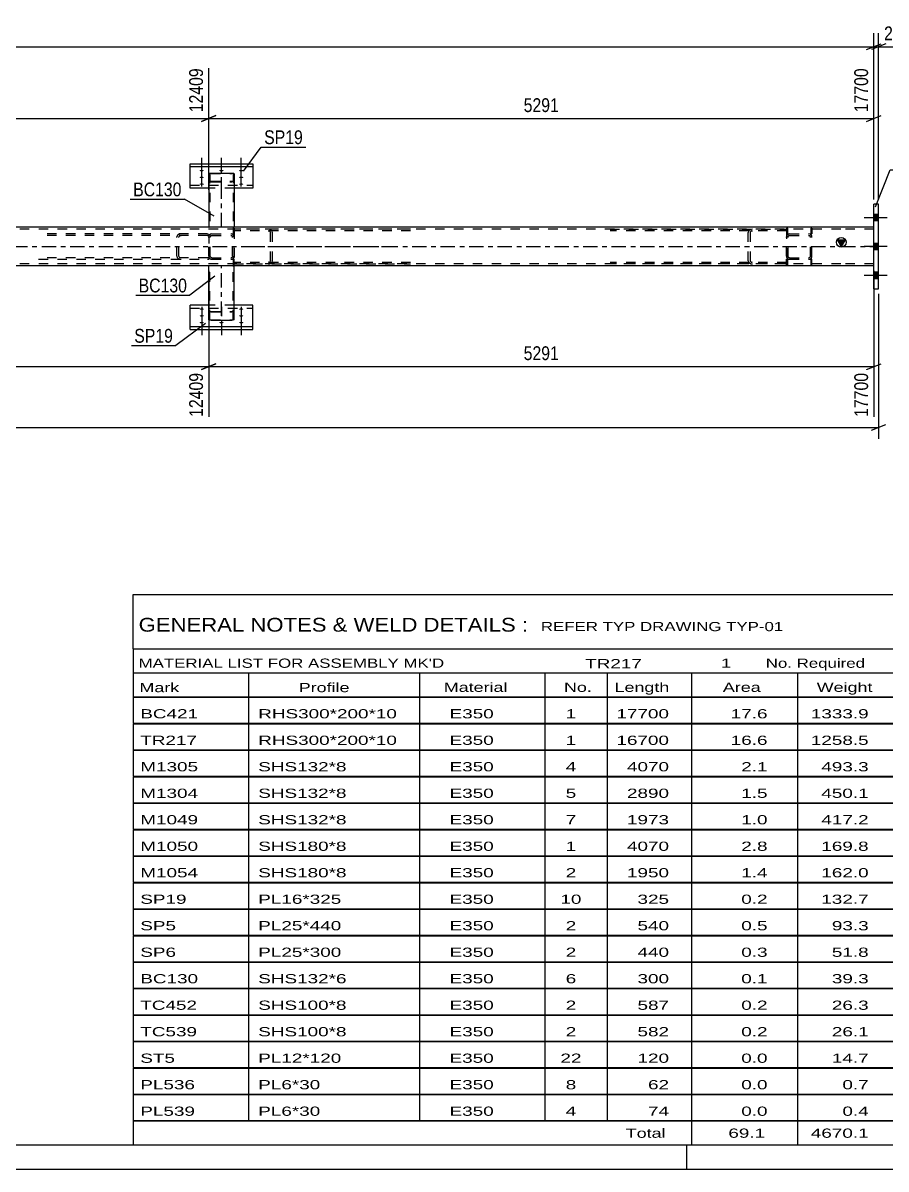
# Model space of a CAD drawing. Header units: millimetres. Extents: x -75 to 766, y -422 to 172.
# Drawn here: x 417.8 to 597, y -422.4 to -184.5 of the extents above; entities that cross this region are included whole.
import ezdxf

# ---------------------------------------------------------------- set-up
doc = ezdxf.new("R2010")
doc.units = ezdxf.units.MM
doc.linetypes.add('DXK_LINE_DOT2', pattern=[3.9198, 1.9599, -1.9599])
doc.linetypes.add('DXK_LINE_DOT3', pattern=[5.9187, 2.979, -0.9799, 0.9799, -0.9799])
doc.styles.add('Arial Narrow', font='ARIALN.TTF', dxfattribs={"height": 0.2})

# ---------------------------------------------------------------- blocks, each defined once
blk = doc.blocks.new('Unknown-570388036-1162')
at = {"color": 5, "linetype": 'Continuous'}
for p, q in [((-70.36, -417.4), (760.64, -417.4)), ((555.64, -422.4), (555.64, -417.4)), ((-75.36, -422.4), (765.64, -422.4))]:
    blk.add_line(p, q, dxfattribs=at)
blk = doc.blocks.new('Bolt-570388036-1416 - 1404')
at = {"linetype": 'Continuous'}
for points in [[(454.9, -214.99), (454.99, -214.99), (455.08, -215), (455.16, -215.02), (455.23, -215.04), (455.28, -215.06), (455.32, -215.09), (455.34, -215.12), (455.34, -215.15), (455.32, -215.19), (455.28, -215.21), (455.23, -215.24), (455.16, -215.26), (455.08, -215.28), (454.99, -215.29), (454.9, -215.29), (454.81, -215.29), (454.72, -215.28), (454.64, -215.26), (454.57, -215.24), (454.52, -215.21), (454.48, -215.19), (454.46, -215.15), (454.46, -215.12), (454.48, -215.09), (454.52, -215.06), (454.57, -215.04), (454.64, -215.02), (454.72, -215), (454.81, -214.99)], [(454.9, -216.39), (454.99, -216.39), (455.08, -216.4), (455.16, -216.42), (455.23, -216.44), (455.28, -216.47), (455.32, -216.49), (455.34, -216.53), (455.34, -216.56), (455.32, -216.59), (455.28, -216.62), (455.23, -216.64), (455.16, -216.66), (455.08, -216.68), (454.99, -216.69), (454.9, -216.69), (454.81, -216.69), (454.72, -216.68), (454.64, -216.66), (454.57, -216.64), (454.52, -216.62), (454.48, -216.59), (454.46, -216.56), (454.46, -216.53), (454.48, -216.49), (454.52, -216.47), (454.57, -216.44), (454.64, -216.42), (454.72, -216.4), (454.81, -216.39)], [(459, -214.99), (459.09, -214.99), (459.18, -215), (459.26, -215.02), (459.33, -215.04), (459.38, -215.06), (459.42, -215.09), (459.44, -215.12), (459.44, -215.15), (459.42, -215.19), (459.38, -215.21), (459.33, -215.24), (459.26, -215.26), (459.18, -215.28), (459.09, -215.29), (459, -215.29), (458.91, -215.29), (458.82, -215.28), (458.74, -215.26), (458.67, -215.24), (458.62, -215.21), (458.58, -215.19), (458.56, -215.15), (458.56, -215.12), (458.58, -215.09), (458.62, -215.06), (458.67, -215.04), (458.74, -215.02), (458.82, -215), (458.91, -214.99)], [(463.1, -214.99), (463.19, -214.99), (463.28, -215), (463.36, -215.02), (463.43, -215.04), (463.48, -215.06), (463.52, -215.09), (463.54, -215.12), (463.54, -215.15), (463.52, -215.19), (463.48, -215.21), (463.43, -215.24), (463.36, -215.26), (463.28, -215.28), (463.19, -215.29), (463.1, -215.29), (463.01, -215.29), (462.92, -215.28), (462.84, -215.26), (462.77, -215.24), (462.72, -215.21), (462.68, -215.19), (462.66, -215.15), (462.66, -215.12), (462.68, -215.09), (462.72, -215.06), (462.77, -215.04), (462.84, -215.02), (462.92, -215), (463.01, -214.99)], [(463.1, -216.39), (463.19, -216.39), (463.28, -216.4), (463.36, -216.42), (463.43, -216.44), (463.48, -216.47), (463.52, -216.49), (463.54, -216.53), (463.54, -216.56), (463.52, -216.59), (463.48, -216.62), (463.43, -216.64), (463.36, -216.66), (463.28, -216.68), (463.19, -216.69), (463.1, -216.69), (463.01, -216.69), (462.92, -216.68), (462.84, -216.66), (462.77, -216.64), (462.72, -216.62), (462.68, -216.59), (462.66, -216.56), (462.66, -216.53), (462.68, -216.49), (462.72, -216.47), (462.77, -216.44), (462.84, -216.42), (462.92, -216.4), (463.01, -216.39)], [(454.9, -217.79), (454.99, -217.8), (455.08, -217.81), (455.16, -217.82), (455.23, -217.84), (455.28, -217.87), (455.32, -217.9), (455.34, -217.93), (455.34, -217.96), (455.32, -217.99), (455.28, -218.02), (455.23, -218.04), (455.16, -218.07), (455.08, -218.08), (454.99, -218.09), (454.9, -218.09), (454.81, -218.09), (454.72, -218.08), (454.64, -218.07), (454.57, -218.04), (454.52, -218.02), (454.48, -217.99), (454.46, -217.96), (454.46, -217.93), (454.48, -217.9), (454.52, -217.87), (454.57, -217.84), (454.64, -217.82), (454.72, -217.81), (454.81, -217.8)], [(463.1, -217.79), (463.19, -217.8), (463.28, -217.81), (463.36, -217.82), (463.43, -217.84), (463.48, -217.87), (463.52, -217.9), (463.54, -217.93), (463.54, -217.96), (463.52, -217.99), (463.48, -218.02), (463.43, -218.04), (463.36, -218.07), (463.28, -218.08), (463.19, -218.09), (463.1, -218.09), (463.01, -218.09), (462.92, -218.08), (462.84, -218.07), (462.77, -218.04), (462.72, -218.02), (462.68, -217.99), (462.66, -217.96), (462.66, -217.93), (462.68, -217.9), (462.72, -217.87), (462.77, -217.84), (462.84, -217.82), (462.92, -217.81), (463.01, -217.8)]]:
    blk.add_hatch(color=1, dxfattribs=at).paths.add_polyline_path(points)
at = {"color": 1, "linetype": 'Continuous'}
for p, q in [((454.9, -215.63), (454.9, -212.51)), ((454.9, -217.03), (454.9, -213.91)), ((459, -215.63), (459, -212.51)), ((463.1, -215.63), (463.1, -212.51)), ((463.1, -217.03), (463.1, -213.91)), ((454.9, -218.43), (454.9, -215.31)), ((463.1, -218.43), (463.1, -215.31))]:
    blk.add_line(p, q, dxfattribs=at)
at = {"color": 1, "linetype": 'DXK_LINE_DOT2'}
blk.add_line((459, -218.43), (459, -215.31), dxfattribs=at)
blk = doc.blocks.new('Bolt-570388036-1408 - 1404')
at = {"linetype": 'Continuous'}
for points in [[(454.9, -244.04), (454.81, -244.03), (454.72, -244.02), (454.64, -244.01), (454.57, -243.99), (454.52, -243.96), (454.48, -243.93), (454.46, -243.9), (454.46, -243.87), (454.48, -243.84), (454.52, -243.81), (454.57, -243.78), (454.64, -243.76), (454.72, -243.75), (454.81, -243.74), (454.9, -243.74), (454.99, -243.74), (455.08, -243.75), (455.16, -243.76), (455.23, -243.78), (455.28, -243.81), (455.32, -243.84), (455.34, -243.87), (455.34, -243.9), (455.32, -243.93), (455.28, -243.96), (455.23, -243.99), (455.16, -244.01), (455.08, -244.02), (454.99, -244.03)], [(463.1, -244.04), (463.01, -244.03), (462.92, -244.02), (462.84, -244.01), (462.77, -243.99), (462.72, -243.96), (462.68, -243.93), (462.66, -243.9), (462.66, -243.87), (462.68, -243.84), (462.72, -243.81), (462.77, -243.78), (462.84, -243.76), (462.92, -243.75), (463.01, -243.74), (463.1, -243.74), (463.19, -243.74), (463.28, -243.75), (463.36, -243.76), (463.43, -243.78), (463.48, -243.81), (463.52, -243.84), (463.54, -243.87), (463.54, -243.9), (463.52, -243.93), (463.48, -243.96), (463.43, -243.99), (463.36, -244.01), (463.28, -244.02), (463.19, -244.03)], [(454.9, -245.44), (454.81, -245.44), (454.72, -245.43), (454.64, -245.41), (454.57, -245.39), (454.52, -245.36), (454.48, -245.33), (454.46, -245.3), (454.46, -245.27), (454.48, -245.24), (454.52, -245.21), (454.57, -245.19), (454.64, -245.17), (454.72, -245.15), (454.81, -245.14), (454.9, -245.14), (454.99, -245.14), (455.08, -245.15), (455.16, -245.17), (455.23, -245.19), (455.28, -245.21), (455.32, -245.24), (455.34, -245.27), (455.34, -245.3), (455.32, -245.33), (455.28, -245.36), (455.23, -245.39), (455.16, -245.41), (455.08, -245.43), (454.99, -245.44)], [(454.9, -246.84), (454.81, -246.84), (454.72, -246.83), (454.64, -246.81), (454.57, -246.79), (454.52, -246.77), (454.48, -246.74), (454.46, -246.71), (454.46, -246.67), (454.48, -246.64), (454.52, -246.62), (454.57, -246.59), (454.64, -246.57), (454.72, -246.55), (454.81, -246.54), (454.9, -246.54), (454.99, -246.54), (455.08, -246.55), (455.16, -246.57), (455.23, -246.59), (455.28, -246.62), (455.32, -246.64), (455.34, -246.67), (455.34, -246.71), (455.32, -246.74), (455.28, -246.77), (455.23, -246.79), (455.16, -246.81), (455.08, -246.83), (454.99, -246.84)], [(459, -246.84), (458.91, -246.84), (458.82, -246.83), (458.74, -246.81), (458.67, -246.79), (458.62, -246.77), (458.58, -246.74), (458.56, -246.71), (458.56, -246.67), (458.58, -246.64), (458.62, -246.62), (458.67, -246.59), (458.74, -246.57), (458.82, -246.55), (458.91, -246.54), (459, -246.54), (459.09, -246.54), (459.18, -246.55), (459.26, -246.57), (459.33, -246.59), (459.38, -246.62), (459.42, -246.64), (459.44, -246.67), (459.44, -246.71), (459.42, -246.74), (459.38, -246.77), (459.33, -246.79), (459.26, -246.81), (459.18, -246.83), (459.09, -246.84)], [(463.1, -245.44), (463.01, -245.44), (462.92, -245.43), (462.84, -245.41), (462.77, -245.39), (462.72, -245.36), (462.68, -245.33), (462.66, -245.3), (462.66, -245.27), (462.68, -245.24), (462.72, -245.21), (462.77, -245.19), (462.84, -245.17), (462.92, -245.15), (463.01, -245.14), (463.1, -245.14), (463.19, -245.14), (463.28, -245.15), (463.36, -245.17), (463.43, -245.19), (463.48, -245.21), (463.52, -245.24), (463.54, -245.27), (463.54, -245.3), (463.52, -245.33), (463.48, -245.36), (463.43, -245.39), (463.36, -245.41), (463.28, -245.43), (463.19, -245.44)], [(463.1, -246.84), (463.01, -246.84), (462.92, -246.83), (462.84, -246.81), (462.77, -246.79), (462.72, -246.77), (462.68, -246.74), (462.66, -246.71), (462.66, -246.67), (462.68, -246.64), (462.72, -246.62), (462.77, -246.59), (462.84, -246.57), (462.92, -246.55), (463.01, -246.54), (463.1, -246.54), (463.19, -246.54), (463.28, -246.55), (463.36, -246.57), (463.43, -246.59), (463.48, -246.62), (463.52, -246.64), (463.54, -246.67), (463.54, -246.71), (463.52, -246.74), (463.48, -246.77), (463.43, -246.79), (463.36, -246.81), (463.28, -246.83), (463.19, -246.84)]]:
    blk.add_hatch(color=1, dxfattribs=at).paths.add_polyline_path(points)
at = {"color": 1, "linetype": 'Continuous'}
for p, q in [((454.9, -243.4), (454.9, -246.52)), ((454.9, -244.8), (454.9, -247.92)), ((463.1, -243.4), (463.1, -246.52)), ((463.1, -244.8), (463.1, -247.92)), ((454.9, -246.2), (454.9, -249.32)), ((459, -246.2), (459, -249.32)), ((463.1, -246.2), (463.1, -249.32))]:
    blk.add_line(p, q, dxfattribs=at)
at = {"color": 1, "linetype": 'DXK_LINE_DOT2'}
blk.add_line((459, -243.4), (459, -246.52), dxfattribs=at)
blk = doc.blocks.new('Part-570388036-1553 - 1404')
at = {"color": 2, "linetype": 'Continuous'}
for p, q in [((452.5, -248.11), (452.5, -243.06)), ((456.36, -243.06), (452.5, -243.06)), ((465.5, -243.06), (461.64, -243.06)), ((465.5, -248.11), (465.5, -243.06)), ((452.5, -247.51), (465.5, -247.51)), ((452.5, -248.11), (465.5, -248.11))]:
    blk.add_line(p, q, dxfattribs=at)
at = {"color": 7, "linetype": 'DXK_LINE_DOT2'}
for p, q in [((452.5, -243.67), (465.5, -243.67)), ((461.64, -243.06), (456.36, -243.06))]:
    blk.add_line(p, q, dxfattribs=at)
blk = doc.blocks.new('Part-570388036-1592 - 1404')
at = {"color": 2, "linetype": 'Continuous'}
for p, q in [((456.36, -215.8), (456.4, -215.74)), ((456.36, -215.8), (456.36, -226.91)), ((456.4, -215.74), (456.5, -215.69)), ((456.5, -215.69), (456.66, -215.65)), ((456.66, -215.65), (456.84, -215.64)), ((456.84, -215.64), (461.16, -215.64)), ((461.16, -215.64), (461.34, -215.65)), ((461.34, -215.65), (461.5, -215.69)), ((461.5, -215.69), (461.6, -215.74)), ((461.6, -215.74), (461.64, -215.8)), ((461.64, -215.8), (461.64, -226.91)), ((461.16, -226.91), (456.43, -226.91)), ((461.57, -226.91), (461.16, -226.91))]:
    blk.add_line(p, q, dxfattribs=at)
at = {"color": 7, "linetype": 'DXK_LINE_DOT2'}
for p, q in [((456.62, -215.77), (456.6, -215.8)), ((456.6, -215.8), (456.6, -226.91)), ((456.67, -215.74), (456.62, -215.77)), ((456.75, -215.73), (456.67, -215.74)), ((456.84, -215.72), (456.75, -215.73)), ((456.84, -215.72), (461.16, -215.72)), ((461.25, -215.73), (461.16, -215.72)), ((461.33, -215.74), (461.25, -215.73)), ((461.38, -215.77), (461.33, -215.74)), ((461.4, -215.8), (461.38, -215.77)), ((461.4, -215.8), (461.4, -226.91)), ((456.4, -217.34), (456.36, -217.28)), ((456.5, -217.4), (456.4, -217.34)), ((456.66, -217.43), (456.5, -217.4)), ((456.6, -217.28), (456.62, -217.31)), ((456.62, -217.31), (456.67, -217.34)), ((456.84, -217.44), (456.66, -217.43)), ((456.67, -217.34), (456.75, -217.36)), ((456.75, -217.36), (456.84, -217.36)), ((456.84, -217.36), (461.16, -217.36)), ((456.84, -217.44), (461.16, -217.44)), ((461.16, -217.36), (461.25, -217.36)), ((461.34, -217.43), (461.16, -217.44)), ((461.25, -217.36), (461.33, -217.34)), ((461.33, -217.34), (461.38, -217.31)), ((461.5, -217.4), (461.34, -217.43)), ((461.38, -217.31), (461.4, -217.28)), ((461.6, -217.34), (461.5, -217.4)), ((461.64, -217.28), (461.6, -217.34)), ((456.4, -226.91), (456.36, -226.91)), ((456.36, -226.91), (456.4, -226.91)), ((456.43, -226.91), (456.4, -226.91)), ((456.4, -226.91), (456.43, -226.91)), ((461.38, -226.91), (461.4, -226.91)), ((461.6, -226.91), (461.57, -226.91)), ((461.64, -226.91), (461.57, -226.91))]:
    blk.add_line(p, q, dxfattribs=at)
at = {"color": 7, "linetype": 'DXK_LINE_DOT3'}
blk.add_line((459, -226.91), (459, -216.54), dxfattribs=at)
blk = doc.blocks.new('Part-570388036-1492 - 1404')
at = {"color": 2, "linetype": 'Continuous'}
for p, q in [((452.5, -218.76), (452.5, -213.72)), ((452.5, -213.72), (465.5, -213.72)), ((465.5, -213.72), (465.5, -218.76)), ((465.5, -214.32), (452.5, -214.32)), ((456.36, -218.76), (452.5, -218.76)), ((465.5, -218.76), (461.64, -218.76))]:
    blk.add_line(p, q, dxfattribs=at)
at = {"color": 7, "linetype": 'DXK_LINE_DOT2'}
for p, q in [((452.5, -218.16), (465.5, -218.16)), ((456.4, -218.76), (456.36, -218.76)), ((461.64, -218.76), (456.4, -218.76))]:
    blk.add_line(p, q, dxfattribs=at)
blk = doc.blocks.new('Bolt-570388036-1428 - 1404')
at = {"linetype": 'Continuous'}
for points in [[(595.5, -225.57), (595.5, -224.25), (594.5, -224.25), (594.5, -225.57)], [(595.5, -225.57), (595.5, -224.25), (594.5, -224.25), (594.5, -225.57)], [(595.5, -225.57), (595.5, -224.25), (594.5, -224.25), (594.5, -225.57)], [(595.5, -225.57), (595.5, -224.25), (594.5, -224.25), (594.5, -225.57)], [(595.5, -231.57), (595.5, -230.25), (594.5, -230.25), (594.5, -231.57)], [(595.5, -231.57), (595.5, -230.25), (594.5, -230.25), (594.5, -231.57)], [(595.5, -237.57), (595.5, -236.25), (594.5, -236.25), (594.5, -237.57)], [(595.5, -237.57), (595.5, -236.25), (594.5, -236.25), (594.5, -237.57)], [(595.5, -237.57), (595.5, -236.25), (594.5, -236.25), (594.5, -237.57)], [(595.5, -237.57), (595.5, -236.25), (594.5, -236.25), (594.5, -237.57)]]:
    blk.add_hatch(color=1, dxfattribs=at).paths.add_polyline_path(points)
at = {"color": 1, "linetype": 'Continuous'}
for p, q in [((597.26, -224.91), (592.5, -224.91)), ((597.26, -224.91), (592.5, -224.91)), ((597.26, -224.91), (592.5, -224.91)), ((597.26, -224.91), (592.5, -224.91)), ((595.5, -224.25), (594.5, -224.25)), ((595.5, -224.25), (594.5, -224.25)), ((595.5, -224.25), (594.5, -224.25)), ((595.5, -224.25), (594.5, -224.25)), ((595.5, -225.57), (594.5, -225.57)), ((595.5, -225.57), (594.5, -225.57)), ((595.5, -225.57), (594.5, -225.57)), ((595.5, -225.57), (594.5, -225.57)), ((595.5, -230.25), (594.5, -230.25)), ((595.5, -230.25), (594.5, -230.25)), ((597.26, -230.91), (592.5, -230.91)), ((597.26, -230.91), (592.5, -230.91)), ((595.5, -231.57), (594.5, -231.57)), ((595.5, -231.57), (594.5, -231.57)), ((597.26, -236.91), (592.5, -236.91)), ((597.26, -236.91), (592.5, -236.91)), ((597.26, -236.91), (592.5, -236.91)), ((597.26, -236.91), (592.5, -236.91)), ((595.5, -236.25), (594.5, -236.25)), ((595.5, -236.25), (594.5, -236.25)), ((595.5, -236.25), (594.5, -236.25)), ((595.5, -236.25), (594.5, -236.25)), ((595.5, -237.57), (594.5, -237.57)), ((595.5, -237.57), (594.5, -237.57)), ((595.5, -237.57), (594.5, -237.57)), ((595.5, -237.57), (594.5, -237.57))]:
    blk.add_line(p, q, dxfattribs=at)
blk = doc.blocks.new('Part-570388036-1465 - 1404')
at = {"linetype": 'Continuous'}
blk.add_hatch(color=2, dxfattribs=at).paths.add_polyline_path([(587.73, -230.91), (586.93, -229.51), (588.53, -229.51)])
at = {"color": 7, "linetype": 'DXK_LINE_DOT2'}
for p, q in [((587.64, -227.31), (-40, -227.31)), ((587.64, -226.91), (-23.57, -226.91)), ((461.57, -226.91), (456.43, -226.91)), ((594.5, -226.91), (587.74, -226.91)), ((594.5, -227.31), (587.74, -227.31)), ((594.5, -234.91), (594.5, -226.91)), ((587.64, -234.51), (-40, -234.51)), ((587.64, -234.91), (-23.57, -234.91)), ((461.57, -234.91), (456.43, -234.91)), ((594.5, -234.51), (587.74, -234.51)), ((594.5, -234.91), (587.74, -234.91))]:
    blk.add_line(p, q, dxfattribs=at)
at = {"color": 2, "linetype": 'Continuous'}
for p, q in [((456.43, -226.91), (221.57, -226.91)), ((587.64, -226.91), (461.57, -226.91)), ((594.5, -226.91), (587.74, -226.91)), ((587.73, -230.91), (586.93, -229.51)), ((586.93, -229.51), (588.53, -229.51)), ((588.53, -229.51), (587.73, -230.91)), ((456.43, -234.91), (221.57, -234.91)), ((587.64, -234.91), (461.57, -234.91)), ((594.5, -234.91), (587.74, -234.91))]:
    blk.add_line(p, q, dxfattribs=at)
at = {"color": 7, "linetype": 'DXK_LINE_DOT3'}
for p, q in [((-40, -230.91), (587.64, -230.91)), ((587.74, -230.91), (594.5, -230.91))]:
    blk.add_line(p, q, dxfattribs=at)
at = {"color": 2, "linetype": 'Continuous'}
blk.add_circle((587.73, -230.01), 1, dxfattribs=at)
blk = doc.blocks.new('Part-570388036-1466 - 1404')
at = {"color": 7, "linetype": 'DXK_LINE_DOT2'}
for p, q in [((461.64, -233.55), (461.4, -233.55)), ((461.4, -233.55), (461.4, -234.75)), ((461.4, -233.55), (461.4, -234.75)), ((461.64, -234.75), (461.4, -234.75)), ((461.64, -234.75), (461.64, -233.55)), ((461.64, -234.75), (461.64, -233.55))]:
    blk.add_line(p, q, dxfattribs=at)
blk = doc.blocks.new('Part-570388036-1467 - 1404')
at = {"color": 7, "linetype": 'DXK_LINE_DOT2'}
for p, q in [((461.64, -227.07), (461.4, -227.07)), ((461.4, -227.07), (461.4, -228.27)), ((461.4, -227.07), (461.4, -228.27)), ((461.4, -228.27), (461.64, -228.27)), ((461.64, -227.07), (461.64, -228.27)), ((461.64, -228.27), (461.64, -227.07))]:
    blk.add_line(p, q, dxfattribs=at)
blk = doc.blocks.new('Part-570388036-1468 - 1404')
at = {"color": 7, "linetype": 'DXK_LINE_DOT2'}
for p, q in [((576.6, -233.55), (576.36, -233.55)), ((576.36, -234.75), (576.36, -233.55)), ((576.36, -233.55), (576.36, -234.75)), ((576.36, -234.75), (576.6, -234.75)), ((576.6, -234.75), (576.6, -233.55)), ((576.6, -234.75), (576.6, -233.55))]:
    blk.add_line(p, q, dxfattribs=at)
blk = doc.blocks.new('Part-570388036-1469 - 1404')
at = {"color": 7, "linetype": 'DXK_LINE_DOT2'}
for p, q in [((576.6, -227.07), (576.36, -227.07)), ((576.36, -227.07), (576.36, -228.27)), ((576.36, -227.07), (576.36, -228.27)), ((576.36, -228.27), (576.6, -228.27)), ((576.6, -228.27), (576.6, -227.07)), ((576.6, -228.27), (576.6, -227.07))]:
    blk.add_line(p, q, dxfattribs=at)
blk = doc.blocks.new('Part-570388036-1470 - 1404')
at = {"color": 7, "linetype": 'DXK_LINE_DOT2'}
for p, q in [((581.64, -233.55), (581.4, -233.55)), ((581.4, -233.55), (581.4, -234.75)), ((581.4, -233.55), (581.4, -234.75)), ((581.64, -234.75), (581.4, -234.75)), ((581.64, -234.75), (581.64, -233.55)), ((581.64, -234.75), (581.64, -233.55))]:
    blk.add_line(p, q, dxfattribs=at)
blk = doc.blocks.new('Part-570388036-1471 - 1404')
at = {"color": 7, "linetype": 'DXK_LINE_DOT2'}
for p, q in [((581.64, -227.07), (581.4, -227.07)), ((581.4, -227.07), (581.4, -228.27)), ((581.4, -227.07), (581.4, -228.27)), ((581.4, -228.27), (581.64, -228.27)), ((581.64, -227.07), (581.64, -228.27)), ((581.64, -228.27), (581.64, -227.07))]:
    blk.add_line(p, q, dxfattribs=at)
blk = doc.blocks.new('Part-570388036-1583 - 1404')
at = {"color": 7, "linetype": 'DXK_LINE_DOT2'}
for p, q in [((539.71, -227.31), (576.36, -227.31)), ((576.36, -227.63), (539.71, -227.63)), ((568.48, -227.71), (568.42, -227.95)), ((568.42, -233.87), (568.42, -227.95)), ((568.85, -227.95), (568.89, -227.83)), ((568.85, -233.87), (568.85, -227.95)), ((569.29, -227.31), (568.96, -227.36)), ((569.13, -227.66), (569.29, -227.63)), ((576.36, -227.31), (576.36, -234.51)), ((576.36, -234.19), (539.71, -234.19)), ((576.36, -234.51), (539.71, -234.51)), ((568.42, -233.87), (568.48, -234.12)), ((568.89, -234), (568.85, -233.87)), ((568.96, -234.47), (569.29, -234.51)), ((569.29, -234.19), (569.13, -234.17))]:
    blk.add_line(p, q, dxfattribs=at)
for centre, radius, start, end in [((569.16, -228.14), 0.802, 104.5547, 147.5896), ((569.23, -228.05), 0.401, 104.5547, 147.5896), ((569.16, -233.69), 0.802, 212.4104, 255.4453), ((569.23, -233.78), 0.401, 212.4104, 255.4453)]:
    blk.add_arc(centre, radius, start, end, dxfattribs=at)
blk = doc.blocks.new('Part-570388036-1559 - 1404')
at = {"color": 2, "linetype": 'Continuous'}
for p, q in [((456.36, -246.03), (456.36, -234.91)), ((461.57, -234.91), (456.43, -234.91)), ((461.64, -246.03), (461.64, -234.91)), ((456.4, -246.09), (456.36, -246.03)), ((456.5, -246.14), (456.4, -246.09)), ((456.66, -246.18), (456.5, -246.14)), ((456.84, -246.19), (456.66, -246.18)), ((456.84, -246.19), (461.16, -246.19)), ((461.34, -246.18), (461.16, -246.19)), ((461.5, -246.14), (461.34, -246.18)), ((461.6, -246.09), (461.5, -246.14)), ((461.64, -246.03), (461.6, -246.09))]:
    blk.add_line(p, q, dxfattribs=at)
at = {"color": 7, "linetype": 'DXK_LINE_DOT2'}
for p, q in [((456.4, -234.91), (456.36, -234.91)), ((456.36, -234.91), (456.4, -234.91)), ((456.43, -234.91), (456.4, -234.91)), ((456.4, -234.91), (456.43, -234.91)), ((456.6, -246.03), (456.6, -234.91)), ((461.38, -234.91), (461.4, -234.91)), ((461.4, -246.03), (461.4, -234.91)), ((461.6, -234.91), (461.57, -234.91)), ((461.6, -234.91), (461.57, -234.91)), ((461.64, -234.91), (461.6, -234.91)), ((461.6, -234.91), (461.64, -234.91)), ((456.36, -244.55), (456.4, -244.49)), ((456.4, -244.49), (456.5, -244.43)), ((456.5, -244.43), (456.66, -244.4)), ((456.62, -244.52), (456.6, -244.55)), ((456.67, -244.49), (456.62, -244.52)), ((456.66, -244.4), (456.84, -244.39)), ((456.75, -244.47), (456.67, -244.49)), ((456.84, -244.47), (456.75, -244.47)), ((456.84, -244.39), (461.16, -244.39)), ((456.84, -244.47), (461.16, -244.47)), ((461.16, -244.39), (461.34, -244.4)), ((461.25, -244.47), (461.16, -244.47)), ((461.33, -244.49), (461.25, -244.47)), ((461.38, -244.52), (461.33, -244.49)), ((461.34, -244.4), (461.5, -244.43)), ((461.4, -244.55), (461.38, -244.52)), ((461.5, -244.43), (461.6, -244.49)), ((461.6, -244.49), (461.64, -244.55)), ((456.6, -246.03), (456.62, -246.06)), ((456.62, -246.06), (456.67, -246.08)), ((456.67, -246.08), (456.75, -246.1)), ((456.75, -246.1), (456.84, -246.11)), ((456.84, -246.11), (461.16, -246.11)), ((461.16, -246.11), (461.25, -246.1)), ((461.25, -246.1), (461.33, -246.08)), ((461.33, -246.08), (461.38, -246.06)), ((461.38, -246.06), (461.4, -246.03))]:
    blk.add_line(p, q, dxfattribs=at)
at = {"color": 7, "linetype": 'DXK_LINE_DOT3'}
blk.add_line((459, -245.29), (459, -234.91), dxfattribs=at)
blk = doc.blocks.new('Part-570388036-1582 - 1404')
at = {"color": 2, "linetype": 'Continuous'}
for p, q in [((595.5, -222.11), (594.5, -222.11)), ((594.5, -239.71), (594.5, -222.11)), ((595.5, -239.71), (595.5, -222.11)), ((594.5, -239.71), (595.5, -239.71))]:
    blk.add_line(p, q, dxfattribs=at)
blk = doc.blocks.new('Part-570388036-1584 - 1404')
at = {"color": 7, "linetype": 'DXK_LINE_DOT2'}
for p, q in [((456.1, -228.27), (421.03, -228.27)), ((450.61, -228.27), (450.28, -228.32)), ((456.1, -228.27), (456.36, -228.31)), ((456.36, -228.31), (456.36, -233.52)), ((456.1, -228.59), (421.03, -228.59)), ((449.8, -228.67), (449.73, -228.91)), ((449.73, -232.91), (449.73, -228.91)), ((450.17, -228.91), (450.21, -228.79)), ((450.17, -232.91), (450.17, -228.91)), ((450.44, -228.62), (450.61, -228.59)), ((456.1, -228.59), (456.27, -228.62)), ((456.27, -228.62), (456.36, -228.66)), ((449.73, -232.91), (449.8, -233.16)), ((450.21, -233.04), (450.17, -232.91)), ((456.1, -233.23), (421.03, -233.23)), ((421.03, -233.55), (456.1, -233.55)), ((450.28, -233.51), (450.61, -233.55)), ((450.61, -233.23), (450.44, -233.21)), ((456.27, -233.21), (456.1, -233.23)), ((456.1, -233.55), (456.36, -233.52)), ((456.36, -233.17), (456.27, -233.21))]:
    blk.add_line(p, q, dxfattribs=at)
for centre, radius, start, end in [((450.48, -229.1), 0.802, 104.5547, 147.5896), ((450.54, -229.01), 0.401, 104.5547, 147.5896), ((450.48, -232.73), 0.802, 212.4104, 255.4453), ((450.54, -232.82), 0.401, 212.4104, 255.4453)]:
    blk.add_arc(centre, radius, start, end, dxfattribs=at)
blk = doc.blocks.new('Part-570388036-1605 - 1404')
at = {"color": 7, "linetype": 'DXK_LINE_DOT2'}
for p, q in [((457, -228.27), (456.76, -228.32)), ((457, -228.27), (461, -228.27)), ((461.24, -228.32), (461, -228.27)), ((456.41, -228.67), (456.36, -228.91)), ((456.36, -232.91), (456.36, -228.91)), ((456.68, -228.91), (456.7, -228.79)), ((456.68, -232.91), (456.68, -228.91)), ((456.88, -228.62), (457, -228.59)), ((457, -228.59), (461, -228.59)), ((461, -228.59), (461.12, -228.62)), ((461.3, -228.79), (461.32, -228.91)), ((461.32, -232.91), (461.32, -228.91)), ((461.64, -228.91), (461.59, -228.67)), ((461.64, -232.91), (461.64, -228.91)), ((456.36, -232.91), (456.41, -233.16)), ((456.7, -233.04), (456.68, -232.91)), ((461.32, -232.91), (461.3, -233.04)), ((461.59, -233.16), (461.64, -232.91)), ((456.76, -233.51), (457, -233.55)), ((457, -233.23), (456.88, -233.21)), ((457, -233.23), (461, -233.23)), ((457, -233.55), (461, -233.55)), ((461.12, -233.21), (461, -233.23)), ((461, -233.55), (461.24, -233.51))]:
    blk.add_line(p, q, dxfattribs=at)
at = {"color": 7, "linetype": 'DXK_LINE_DOT3'}
blk.add_line((459, -230.91), (459, -230.91), dxfattribs=at)
at = {"color": 7, "linetype": 'DXK_LINE_DOT2'}
for centre, radius, start, end in [((457, -228.91), 0.64, 112.5, 157.5), ((461, -228.91), 0.64, 22.5, 67.5), ((457, -228.91), 0.32, 112.5, 157.5), ((461, -228.91), 0.32, 22.5, 67.5), ((457, -232.91), 0.64, 202.5, 247.5), ((457, -232.91), 0.32, 202.5, 247.5), ((461, -232.91), 0.32, 292.5, 337.5), ((461, -232.91), 0.64, 292.5, 337.5)]:
    blk.add_arc(centre, radius, start, end, dxfattribs=at)
blk = doc.blocks.new('Part-570388036-1607 - 1404')
at = {"color": 7, "linetype": 'DXK_LINE_DOT2'}
for p, q in [((577, -228.27), (576.76, -228.32)), ((577, -228.27), (581, -228.27)), ((581.24, -228.32), (581, -228.27)), ((576.41, -228.67), (576.36, -228.91)), ((576.36, -232.91), (576.36, -228.91)), ((576.68, -228.91), (576.7, -228.79)), ((576.68, -232.91), (576.68, -228.91)), ((576.88, -228.62), (577, -228.59)), ((577, -228.59), (581, -228.59)), ((581, -228.59), (581.12, -228.62)), ((581.3, -228.79), (581.32, -228.91)), ((581.32, -232.91), (581.32, -228.91)), ((581.64, -228.91), (581.59, -228.67)), ((581.64, -232.91), (581.64, -228.91)), ((576.36, -232.91), (576.41, -233.16)), ((576.7, -233.04), (576.68, -232.91)), ((581.32, -232.91), (581.3, -233.04)), ((581.59, -233.16), (581.64, -232.91)), ((576.76, -233.51), (577, -233.55)), ((577, -233.23), (576.88, -233.21)), ((577, -233.23), (581, -233.23)), ((577, -233.55), (581, -233.55)), ((581.12, -233.21), (581, -233.23)), ((581, -233.55), (581.24, -233.51))]:
    blk.add_line(p, q, dxfattribs=at)
at = {"color": 7, "linetype": 'DXK_LINE_DOT3'}
blk.add_line((579, -230.91), (579, -230.91), dxfattribs=at)
at = {"color": 7, "linetype": 'DXK_LINE_DOT2'}
for centre, radius, start, end in [((577, -228.91), 0.64, 112.5, 157.5), ((581, -228.91), 0.64, 22.5, 67.5), ((577, -228.91), 0.32, 112.5, 157.5), ((581, -228.91), 0.32, 22.5, 67.5), ((577, -232.91), 0.64, 202.5, 247.5), ((577, -232.91), 0.32, 202.5, 247.5), ((581, -232.91), 0.32, 292.5, 337.5), ((581, -232.91), 0.64, 292.5, 337.5)]:
    blk.add_arc(centre, radius, start, end, dxfattribs=at)
blk = doc.blocks.new('Part-570388036-1610 - 1404')
at = {"color": 7, "linetype": 'DXK_LINE_DOT2'}
for p, q in [((461.64, -227.31), (461.64, -234.51)), ((498.29, -227.31), (461.64, -227.31)), ((498.29, -227.63), (461.64, -227.63)), ((469.04, -227.36), (468.71, -227.31)), ((468.71, -227.63), (468.87, -227.66)), ((469.11, -227.83), (469.15, -227.95)), ((469.15, -233.87), (469.15, -227.95)), ((469.58, -227.95), (469.52, -227.71)), ((469.58, -233.87), (469.58, -227.95)), ((498.29, -234.19), (461.64, -234.19)), ((461.64, -234.51), (498.29, -234.51)), ((468.87, -234.17), (468.71, -234.19)), ((468.71, -234.51), (469.04, -234.47)), ((469.15, -233.87), (469.11, -234)), ((469.52, -234.12), (469.58, -233.87))]:
    blk.add_line(p, q, dxfattribs=at)
at = {"color": 7, "linetype": 'DXK_LINE_DOT3'}
blk.add_line((464.64, -230.91), (494.23, -230.91), dxfattribs=at)
at = {"color": 7, "linetype": 'DXK_LINE_DOT2'}
for centre, radius, start, end in [((468.77, -228.05), 0.401, 32.4104, 75.4453), ((468.84, -228.14), 0.802, 32.4104, 75.4453), ((468.77, -233.78), 0.401, 284.5547, 327.5896), ((468.84, -233.69), 0.802, 284.5547, 327.5896)]:
    blk.add_arc(centre, radius, start, end, dxfattribs=at)
blk = doc.blocks.new('StraightDimension-570388036-13207 - 1404')
at = {"color": 7, "linetype": 'Continuous'}
for p, q in [((456.36, -219.1), (456.36, -193.89)), ((594.5, -221.11), (594.5, -193.89)), ((457.86, -203.73), (454.86, -204.93)), ((456.36, -204.33), (594.5, -204.33)), ((593, -204.93), (596, -203.73))]:
    blk.add_line(p, q, dxfattribs=at)
at = {"color": 0, "linetype": 'Continuous'}
blk.add_wipeout([(593.9, -193.29), (589.7, -193.29), (589.7, -203.63), (593.9, -203.63)], dxfattribs=at)
at = {"color": 0}
blk.add_wipeout([(529.69, -203.58), (529.69, -199.38), (521.17, -199.38), (521.17, -203.58)], dxfattribs=at)
at = {"color": 3, "linetype": 'Continuous', "style": 'Arial Narrow'}
blk.add_text('17700', height=2.863, rotation=90.0002, dxfattribs=at).set_placement((593.3, -203.03))
at = {"color": 3, "style": 'Arial Narrow'}
blk.add_text('5291', height=2.863, dxfattribs=at).set_placement((521.77, -202.98))
blk = doc.blocks.new('StraightDimension-570388036-1704 - 1404')
at = {"color": 7, "linetype": 'Continuous'}
for p, q in [((594.5, -221.11), (594.5, -186.58)), ((595.5, -221.11), (595.5, -186.58)), ((593, -190.03), (596, -188.83)), ((597, -188.83), (594, -190.03)), ((594.5, -189.43), (595.5, -189.43))]:
    blk.add_line(p, q, dxfattribs=at)
at = {"color": 0}
blk.add_wipeout([(600.88, -188.68), (600.88, -184.48), (596.02, -184.48), (596.02, -188.68)], dxfattribs=at)
at = {"color": 7, "linetype": 'Continuous'}
blk.add_line((595.5, -189.43), (601.41, -189.43), dxfattribs=at)
blk.add_line((595.5, -189.43), (601.41, -189.43), dxfattribs=at)
at = {"color": 3, "style": 'Arial Narrow'}
blk.add_text('25', height=2.863, dxfattribs=at).set_placement((596.62, -188.08))
blk = doc.blocks.new('StraightDimension-570388036-1714 - 1404')
at = {"color": 7, "linetype": 'Continuous'}
for p, q in [((594.5, -221.11), (594.5, -186.58)), ((-40, -189.43), (594.5, -189.43)), ((593, -190.03), (596, -188.83))]:
    blk.add_line(p, q, dxfattribs=at)
blk = doc.blocks.new('StraightDimension-570388036-1763 - 1404')
at = {"color": 7, "linetype": 'Continuous'}
for p, q in [((216.36, -235.91), (216.36, -264.43)), ((456.36, -235.91), (456.36, -266.26)), ((217.86, -255.22), (214.86, -256.42)), ((216.36, -255.82), (456.36, -255.82)), ((454.86, -256.42), (457.86, -255.22))]:
    blk.add_line(p, q, dxfattribs=at)
at = {"color": 0}
blk.add_wipeout([(340.62, -255.07), (340.62, -250.87), (332.1, -250.87), (332.1, -255.07)], dxfattribs=at)
at = {"color": 0, "linetype": 'Continuous'}
blk.add_wipeout([(455.76, -256.52), (451.56, -256.52), (451.56, -266.86), (455.76, -266.86)], dxfattribs=at)
at = {"color": 3, "style": 'Arial Narrow'}
blk.add_text('6000', height=2.863, dxfattribs=at).set_placement((332.7, -254.47))
at = {"color": 3, "linetype": 'Continuous', "style": 'Arial Narrow'}
blk.add_text('12409', height=2.863, rotation=90.0002, dxfattribs=at).set_placement((455.16, -266.26))
blk = doc.blocks.new('StraightDimension-570388036-1769 - 1404')
at = {"color": 7, "linetype": 'Continuous'}
for p, q in [((456.36, -235.91), (456.36, -266.26)), ((594.5, -235.91), (594.5, -266.26)), ((457.86, -255.22), (454.86, -256.42)), ((456.36, -255.82), (594.5, -255.82)), ((593, -256.42), (596, -255.22))]:
    blk.add_line(p, q, dxfattribs=at)
at = {"color": 0}
blk.add_wipeout([(529.69, -255.07), (529.69, -250.87), (521.17, -250.87), (521.17, -255.07)], dxfattribs=at)
at = {"color": 0, "linetype": 'Continuous'}
blk.add_wipeout([(593.9, -256.52), (589.7, -256.52), (589.7, -266.86), (593.9, -266.86)], dxfattribs=at)
at = {"color": 3, "style": 'Arial Narrow'}
blk.add_text('5291', height=2.863, dxfattribs=at).set_placement((521.77, -254.47))
at = {"color": 3, "linetype": 'Continuous', "style": 'Arial Narrow'}
blk.add_text('17700', height=2.863, rotation=90.0002, dxfattribs=at).set_placement((593.3, -266.26))
blk = doc.blocks.new('StraightDimension-570388036-1778 - 1404')
at = {"color": 7, "linetype": 'Continuous'}
for p, q in [((595.5, -240.71), (595.5, -270.83)), ((-41, -268.43), (595.5, -268.43)), ((594, -269.03), (597, -267.83))]:
    blk.add_line(p, q, dxfattribs=at)
blk = doc.blocks.new('StraightDimension-570388036-13208 - 1404')
at = {"color": 7, "linetype": 'Continuous'}
for p, q in [((456.36, -219.1), (456.36, -193.89)), ((216.36, -219.93), (216.36, -195.72)), ((217.86, -203.73), (214.86, -204.93)), ((216.36, -204.33), (456.36, -204.33)), ((454.86, -204.93), (457.86, -203.73))]:
    blk.add_line(p, q, dxfattribs=at)
at = {"color": 0, "linetype": 'Continuous'}
blk.add_wipeout([(455.76, -193.29), (451.56, -193.29), (451.56, -203.63), (455.76, -203.63)], dxfattribs=at)
at = {"color": 0}
blk.add_wipeout([(340.62, -203.58), (340.62, -199.38), (332.1, -199.38), (332.1, -203.58)], dxfattribs=at)
at = {"color": 3, "linetype": 'Continuous', "style": 'Arial Narrow'}
blk.add_text('12409', height=2.863, rotation=90.0002, dxfattribs=at).set_placement((455.16, -203.03))
at = {"color": 3, "style": 'Arial Narrow'}
blk.add_text('6000', height=2.863, dxfattribs=at).set_placement((332.7, -202.98))
blk = doc.blocks.new('Unknown-570388036-13719')
at = {"color": 7, "linetype": 'Continuous'}
for p, q in [((440.64, -303.15), (600.64, -303.15)), ((440.64, -314.4), (440.64, -303.15)), ((600.64, -303.15), (600.64, -314.4)), ((440.64, -314.4), (600.64, -314.4)), ((440.64, -314.4), (440.64, -319.4)), ((600.64, -314.4), (600.64, -319.4)), ((440.64, -319.4), (600.64, -319.4)), ((440.64, -319.4), (440.64, -324.4)), ((464.64, -319.4), (464.64, -324.4)), ((500.14, -319.4), (500.14, -324.4)), ((526.14, -319.4), (526.14, -324.4)), ((539.14, -319.4), (539.14, -324.4)), ((556.64, -319.4), (556.64, -324.4)), ((578.64, -319.4), (578.64, -324.4)), ((600.64, -319.4), (600.64, -324.4)), ((440.64, -324.4), (600.64, -324.4)), ((440.64, -324.45), (440.64, -329.85)), ((440.64, -324.45), (600.64, -324.45)), ((464.64, -324.4), (464.64, -329.9)), ((500.14, -324.4), (500.14, -329.9)), ((526.14, -324.4), (526.14, -329.9)), ((539.14, -324.4), (539.14, -329.9)), ((556.64, -324.4), (556.64, -329.9)), ((578.64, -324.4), (578.64, -329.9)), ((600.64, -324.45), (600.64, -329.85)), ((440.64, -329.85), (600.64, -329.85)), ((440.64, -329.95), (440.64, -335.35)), ((440.64, -329.95), (600.64, -329.95)), ((464.64, -329.9), (464.64, -335.4)), ((500.14, -329.9), (500.14, -335.4)), ((526.14, -329.9), (526.14, -335.4)), ((539.14, -329.9), (539.14, -335.4)), ((556.64, -329.9), (556.64, -335.4)), ((578.64, -329.9), (578.64, -335.4)), ((600.64, -329.95), (600.64, -335.35)), ((440.64, -335.35), (600.64, -335.35)), ((440.64, -335.45), (440.64, -340.85)), ((440.64, -335.45), (600.64, -335.45)), ((464.64, -335.4), (464.64, -340.9)), ((500.14, -335.4), (500.14, -340.9)), ((526.14, -335.4), (526.14, -340.9)), ((539.14, -335.4), (539.14, -340.9)), ((556.64, -335.4), (556.64, -340.9)), ((578.64, -335.4), (578.64, -340.9)), ((600.64, -335.45), (600.64, -340.85)), ((440.64, -340.85), (600.64, -340.85)), ((440.64, -340.95), (440.64, -346.35)), ((440.64, -340.95), (600.64, -340.95)), ((464.64, -340.9), (464.64, -346.4)), ((500.14, -340.9), (500.14, -346.4)), ((526.14, -340.9), (526.14, -346.4)), ((539.14, -340.9), (539.14, -346.4)), ((556.64, -340.9), (556.64, -346.4)), ((578.64, -340.9), (578.64, -346.4)), ((600.64, -340.95), (600.64, -346.35)), ((440.64, -346.35), (600.64, -346.35)), ((440.64, -346.45), (440.64, -351.85)), ((440.64, -346.45), (600.64, -346.45)), ((464.64, -346.4), (464.64, -351.9)), ((500.14, -346.4), (500.14, -351.9)), ((526.14, -346.4), (526.14, -351.9)), ((539.14, -346.4), (539.14, -351.9)), ((556.64, -346.4), (556.64, -351.9)), ((578.64, -346.4), (578.64, -351.9)), ((600.64, -346.45), (600.64, -351.85)), ((440.64, -351.85), (600.64, -351.85)), ((440.64, -351.95), (440.64, -357.35)), ((440.64, -351.95), (600.64, -351.95)), ((464.64, -351.9), (464.64, -357.4)), ((500.14, -351.9), (500.14, -357.4)), ((526.14, -351.9), (526.14, -357.4)), ((539.14, -351.9), (539.14, -357.4)), ((556.64, -351.9), (556.64, -357.4)), ((578.64, -351.9), (578.64, -357.4)), ((600.64, -351.95), (600.64, -357.35)), ((440.64, -357.35), (600.64, -357.35)), ((440.64, -357.45), (440.64, -362.85)), ((440.64, -357.45), (600.64, -357.45)), ((464.64, -357.4), (464.64, -362.9)), ((500.14, -357.4), (500.14, -362.9)), ((526.14, -357.4), (526.14, -362.9)), ((539.14, -357.4), (539.14, -362.9)), ((556.64, -357.4), (556.64, -362.9)), ((578.64, -357.4), (578.64, -362.9)), ((600.64, -357.45), (600.64, -362.85)), ((440.64, -362.85), (600.64, -362.85)), ((440.64, -362.95), (440.64, -368.35)), ((440.64, -362.95), (600.64, -362.95)), ((464.64, -362.9), (464.64, -368.4)), ((500.14, -362.9), (500.14, -368.4)), ((526.14, -362.9), (526.14, -368.4)), ((539.14, -362.9), (539.14, -368.4)), ((556.64, -362.9), (556.64, -368.4)), ((578.64, -362.9), (578.64, -368.4)), ((600.64, -362.95), (600.64, -368.35)), ((440.64, -368.35), (600.64, -368.35)), ((440.64, -368.45), (440.64, -373.85)), ((440.64, -368.45), (600.64, -368.45)), ((464.64, -368.4), (464.64, -373.9)), ((500.14, -368.4), (500.14, -373.9)), ((526.14, -368.4), (526.14, -373.9)), ((539.14, -368.4), (539.14, -373.9)), ((556.64, -368.4), (556.64, -373.9)), ((578.64, -368.4), (578.64, -373.9)), ((600.64, -368.45), (600.64, -373.85)), ((440.64, -373.85), (600.64, -373.85)), ((440.64, -373.95), (440.64, -379.35)), ((440.64, -373.95), (600.64, -373.95)), ((464.64, -373.9), (464.64, -379.4)), ((500.14, -373.9), (500.14, -379.4)), ((526.14, -373.9), (526.14, -379.4)), ((539.14, -373.9), (539.14, -379.4)), ((556.64, -373.9), (556.64, -379.4)), ((578.64, -373.9), (578.64, -379.4)), ((600.64, -373.95), (600.64, -379.35)), ((440.64, -379.35), (600.64, -379.35)), ((440.64, -379.45), (440.64, -384.85)), ((440.64, -379.45), (600.64, -379.45)), ((464.64, -379.4), (464.64, -384.9)), ((500.14, -379.4), (500.14, -384.9)), ((526.14, -379.4), (526.14, -384.9)), ((539.14, -379.4), (539.14, -384.9)), ((556.64, -379.4), (556.64, -384.9)), ((578.64, -379.4), (578.64, -384.9)), ((600.64, -379.45), (600.64, -384.85)), ((440.64, -384.85), (600.64, -384.85)), ((440.64, -384.95), (440.64, -390.35)), ((440.64, -384.95), (600.64, -384.95)), ((464.64, -384.9), (464.64, -390.4)), ((500.14, -384.9), (500.14, -390.4)), ((526.14, -384.9), (526.14, -390.4)), ((539.14, -384.9), (539.14, -390.4)), ((556.64, -384.9), (556.64, -390.4)), ((578.64, -384.9), (578.64, -390.4)), ((600.64, -384.95), (600.64, -390.35)), ((440.64, -390.35), (600.64, -390.35)), ((440.64, -390.45), (440.64, -395.85)), ((440.64, -390.45), (600.64, -390.45)), ((464.64, -390.4), (464.64, -395.9)), ((500.14, -390.4), (500.14, -395.9)), ((526.14, -390.4), (526.14, -395.9)), ((539.14, -390.4), (539.14, -395.9)), ((556.64, -390.4), (556.64, -395.9)), ((578.64, -390.4), (578.64, -395.9)), ((600.64, -390.45), (600.64, -395.85)), ((440.64, -395.85), (600.64, -395.85)), ((440.64, -395.95), (440.64, -401.35)), ((440.64, -395.95), (600.64, -395.95)), ((464.64, -395.9), (464.64, -401.4)), ((500.14, -395.9), (500.14, -401.4)), ((526.14, -395.9), (526.14, -401.4)), ((539.14, -395.9), (539.14, -401.4)), ((556.64, -395.9), (556.64, -401.4)), ((578.64, -395.9), (578.64, -401.4)), ((600.64, -395.95), (600.64, -401.35)), ((440.64, -401.35), (600.64, -401.35)), ((440.64, -401.45), (440.64, -406.85)), ((440.64, -401.45), (600.64, -401.45)), ((464.64, -401.4), (464.64, -406.9)), ((500.14, -401.4), (500.14, -406.9)), ((526.14, -401.4), (526.14, -406.9)), ((539.14, -401.4), (539.14, -406.9)), ((556.64, -401.4), (556.64, -406.9)), ((578.64, -401.4), (578.64, -406.9)), ((600.64, -401.45), (600.64, -406.85)), ((440.64, -406.85), (600.64, -406.85)), ((440.64, -406.95), (440.64, -412.35)), ((440.64, -406.95), (600.64, -406.95)), ((464.64, -406.9), (464.64, -412.4)), ((500.14, -406.9), (500.14, -412.4)), ((526.14, -406.9), (526.14, -412.4)), ((539.14, -406.9), (539.14, -412.4)), ((556.64, -406.9), (556.64, -412.4)), ((578.64, -406.9), (578.64, -412.4)), ((600.64, -406.95), (600.64, -412.35)), ((440.64, -412.35), (600.64, -412.35)), ((440.64, -412.4), (600.64, -412.4)), ((440.64, -412.4), (440.64, -417.4)), ((556.64, -412.4), (556.64, -417.4)), ((578.64, -412.4), (578.64, -417.4)), ((600.64, -412.4), (600.64, -417.4)), ((440.64, -417.4), (600.64, -417.4))]:
    blk.add_line(p, q, dxfattribs=at)
at = {"color": 7, "style": 'Arial Narrow'}
for s, height, width, p in [('GENERAL NOTES & WELD DETAILS :', 2.8633, 1.4, (441.79, -310.84)), ('REFER TYP DRAWING TYP-01', 1.9089, 1.6, (525.34, -310.74)), ("MATERIAL LIST FOR ASSEMBLY MK'D", 1.9089, 1.6, (441.79, -318.34)), ('1', 1.91, 1.794707, (562.72, -318.34)), ('No. Required', 1.9089, 1.6, (572.05, -318.34)), ('TR217', 1.909, 1.794707, (534.54, -318.43)), ('Mark', 1.909, 1.7, (441.97, -323.4)), ('Profile', 1.909, 1.7, (475.05, -323.4)), ('Material', 1.909, 1.7, (505.18, -323.34)), ('No.', 1.909, 1.7, (530.14, -323.34)), ('Length', 1.909, 1.7, (540.64, -323.34)), ('Area', 1.909, 1.7, (563.14, -323.34)), ('Weight', 1.909, 1.7, (582.64, -323.34))]:
    blk.add_text(s, height=height, dxfattribs=dict(at, width=width)).set_placement(p)
at = {"color": 7, "linetype": 'Continuous', "style": 'Arial Narrow'}
for s, height, width, p in [('BC421', 1.909, 1.794707, (442.14, -328.84)), ('RHS300*200*10', 1.9089, 1.794707, (466.64, -328.84)), ('E350', 1.909, 1.794707, (506.38, -328.84)), ('1', 1.91, 1.794707, (530.5, -328.84)), ('17700', 1.909, 1.794707, (541.03, -328.84)), ('17.6', 1.909, 1.794707, (564.77, -328.84)), ('1333.9', 1.909, 1.794707, (581.41, -328.84)), ('TR217', 1.909, 1.794707, (442.14, -334.34)), ('RHS300*200*10', 1.9089, 1.794707, (466.64, -334.34)), ('E350', 1.909, 1.794707, (506.38, -334.34)), ('1', 1.91, 1.794707, (530.5, -334.34)), ('16700', 1.909, 1.794707, (541.03, -334.34)), ('16.6', 1.909, 1.794707, (564.77, -334.34)), ('1258.5', 1.909, 1.794707, (581.41, -334.34)), ('M1305', 1.909, 1.794707, (442.14, -339.84)), ('SHS132*8', 1.909, 1.794707, (466.64, -339.84)), ('E350', 1.909, 1.794707, (506.38, -339.84)), ('4', 1.91, 1.794707, (530.5, -339.84)), ('4070', 1.909, 1.794707, (543.22, -339.84)), ('2.1', 1.909, 1.794707, (566.96, -339.84)), ('493.3', 1.909, 1.794707, (583.59, -339.84)), ('M1304', 1.909, 1.794707, (442.14, -345.34)), ('SHS132*8', 1.909, 1.794707, (466.64, -345.34)), ('E350', 1.909, 1.794707, (506.38, -345.34)), ('5', 1.91, 1.794707, (530.5, -345.34)), ('2890', 1.909, 1.794707, (543.22, -345.34)), ('1.5', 1.909, 1.794707, (566.96, -345.34)), ('450.1', 1.909, 1.794707, (583.59, -345.34)), ('M1049', 1.909, 1.794707, (442.14, -350.84)), ('SHS132*8', 1.909, 1.794707, (466.64, -350.84)), ('E350', 1.909, 1.794707, (506.38, -350.84)), ('7', 1.91, 1.794707, (530.5, -350.84)), ('1973', 1.909, 1.794707, (543.22, -350.84)), ('1.0', 1.909, 1.794707, (566.96, -350.84)), ('417.2', 1.909, 1.794707, (583.59, -350.84)), ('M1050', 1.909, 1.794707, (442.14, -356.34)), ('SHS180*8', 1.909, 1.794707, (466.64, -356.34)), ('E350', 1.909, 1.794707, (506.38, -356.34)), ('1', 1.91, 1.794707, (530.5, -356.34)), ('4070', 1.909, 1.794707, (543.22, -356.34)), ('2.8', 1.909, 1.794707, (566.96, -356.34)), ('169.8', 1.909, 1.794707, (583.59, -356.34)), ('M1054', 1.909, 1.794707, (442.14, -361.84)), ('SHS180*8', 1.909, 1.794707, (466.64, -361.84)), ('E350', 1.909, 1.794707, (506.38, -361.84)), ('2', 1.91, 1.794707, (530.5, -361.84)), ('1950', 1.909, 1.794707, (543.22, -361.84)), ('1.4', 1.909, 1.794707, (566.96, -361.84)), ('162.0', 1.909, 1.794707, (583.59, -361.84)), ('SP19', 1.909, 1.794707, (442.14, -367.34)), ('PL16*325', 1.909, 1.794707, (466.64, -367.34)), ('E350', 1.909, 1.794707, (506.38, -367.34)), ('10', 1.909, 1.794707, (529.4, -367.34)), ('325', 1.909, 1.794707, (545.41, -367.34)), ('0.2', 1.909, 1.794707, (566.96, -367.34)), ('132.7', 1.909, 1.794707, (583.59, -367.34)), ('SP5', 1.909, 1.794707, (442.14, -372.84)), ('PL25*440', 1.909, 1.794707, (466.64, -372.84)), ('E350', 1.909, 1.794707, (506.38, -372.84)), ('2', 1.91, 1.794707, (530.5, -372.84)), ('540', 1.909, 1.794707, (545.41, -372.84)), ('0.5', 1.909, 1.794707, (566.96, -372.84)), ('93.3', 1.909, 1.794707, (585.78, -372.84)), ('SP6', 1.909, 1.794707, (442.14, -378.34)), ('PL25*300', 1.909, 1.794707, (466.64, -378.34)), ('E350', 1.909, 1.794707, (506.38, -378.34)), ('2', 1.91, 1.794707, (530.5, -378.34)), ('440', 1.909, 1.794707, (545.41, -378.34)), ('0.3', 1.909, 1.794707, (566.96, -378.34)), ('51.8', 1.909, 1.794707, (585.78, -378.34)), ('BC130', 1.909, 1.794707, (442.14, -383.84)), ('SHS132*6', 1.909, 1.794707, (466.64, -383.84)), ('E350', 1.909, 1.794707, (506.38, -383.84)), ('6', 1.91, 1.794707, (530.5, -383.84)), ('300', 1.909, 1.794707, (545.41, -383.84)), ('0.1', 1.909, 1.794707, (566.96, -383.84)), ('39.3', 1.909, 1.794707, (585.78, -383.84)), ('TC452', 1.909, 1.794707, (442.14, -389.34)), ('SHS100*8', 1.909, 1.794707, (466.64, -389.34)), ('E350', 1.909, 1.794707, (506.38, -389.34)), ('2', 1.91, 1.794707, (530.5, -389.34)), ('587', 1.909, 1.794707, (545.41, -389.34)), ('0.2', 1.909, 1.794707, (566.96, -389.34)), ('26.3', 1.909, 1.794707, (585.78, -389.34)), ('TC539', 1.909, 1.794707, (442.14, -394.84)), ('SHS100*8', 1.909, 1.794707, (466.64, -394.84)), ('E350', 1.909, 1.794707, (506.38, -394.84)), ('2', 1.91, 1.794707, (530.5, -394.84)), ('582', 1.909, 1.794707, (545.41, -394.84)), ('0.2', 1.909, 1.794707, (566.96, -394.84)), ('26.1', 1.909, 1.794707, (585.78, -394.84)), ('ST5', 1.909, 1.794707, (442.14, -400.34)), ('PL12*120', 1.909, 1.794707, (466.64, -400.34)), ('E350', 1.909, 1.794707, (506.38, -400.34)), ('22', 1.909, 1.794707, (529.4, -400.34)), ('120', 1.909, 1.794707, (545.41, -400.34)), ('0.0', 1.909, 1.794707, (566.96, -400.34)), ('14.7', 1.909, 1.794707, (585.78, -400.34)), ('PL536', 1.909, 1.794707, (442.14, -405.84)), ('PL6*30', 1.909, 1.794707, (466.64, -405.84)), ('E350', 1.909, 1.794707, (506.38, -405.84)), ('8', 1.91, 1.794707, (530.5, -405.84)), ('62', 1.909, 1.794707, (547.6, -405.84)), ('0.0', 1.909, 1.794707, (566.96, -405.84)), ('0.7', 1.909, 1.794707, (587.97, -405.84)), ('PL539', 1.909, 1.794707, (442.14, -411.34)), ('PL6*30', 1.909, 1.794707, (466.64, -411.34)), ('E350', 1.909, 1.794707, (506.38, -411.34)), ('4', 1.91, 1.794707, (530.5, -411.34)), ('74', 1.909, 1.794707, (547.6, -411.34)), ('0.0', 1.909, 1.794707, (566.96, -411.34)), ('0.4', 1.909, 1.794707, (587.97, -411.34)), ('Total', 1.909, 1.7, (542.97, -415.9)), ('69.1', 1.909, 1.794707, (564.28, -415.9)), ('4670.1', 1.909, 1.794707, (581.41, -415.9))]:
    blk.add_text(s, height=height, dxfattribs=dict(at, width=width)).set_placement(p)
blk = doc.blocks.new('Mark-570388036-1588 - 1404')
at = {"color": 0}
blk.add_wipeout([(450.71, -220.47), (450.71, -217.47), (440.66, -217.47), (440.66, -220.47)], dxfattribs=at)
blk.add_wipeout([(450.71, -220.47), (450.71, -217.47), (440.66, -217.47), (440.66, -220.47)], dxfattribs=at)
at = {"color": 30, "linetype": 'Continuous'}
for p in [(440.06, -221.07), (457.45, -224.59)]:
    blk.add_line(p, (451.31, -221.07), dxfattribs=at)
at = {"color": 3, "style": 'Arial Narrow'}
blk.add_text('BC130', height=2.863, dxfattribs=at).set_placement((440.66, -220.47))
blk = doc.blocks.new('Mark-570388036-1488 - 1404')
at = {"color": 0}
blk.add_wipeout([(475.91, -209.64), (475.91, -206.64), (467.87, -206.64), (467.87, -209.64)], dxfattribs=at)
blk.add_wipeout([(475.91, -209.64), (475.91, -206.64), (467.87, -206.64), (467.87, -209.64)], dxfattribs=at)
at = {"color": 30, "linetype": 'Continuous'}
for p, q in [((463.59, -215.22), (467.27, -210.24)), ((467.27, -210.24), (476.51, -210.24))]:
    blk.add_line(p, q, dxfattribs=at)
at = {"color": 3, "style": 'Arial Narrow'}
blk.add_text('SP19', height=2.863, dxfattribs=at).set_placement((467.87, -209.64))
blk = doc.blocks.new('Mark-570388036-1555 - 1404')
at = {"color": 0}
blk.add_wipeout([(451.85, -240.42), (451.85, -237.42), (441.8, -237.42), (441.8, -240.42)], dxfattribs=at)
blk.add_wipeout([(451.85, -240.42), (451.85, -237.42), (441.8, -237.42), (441.8, -240.42)], dxfattribs=at)
at = {"color": 30, "linetype": 'Continuous'}
for p in [(457.64, -237.08), (441.2, -241.02)]:
    blk.add_line(p, (452.45, -241.02), dxfattribs=at)
at = {"color": 3, "style": 'Arial Narrow'}
blk.add_text('BC130', height=2.863, dxfattribs=at).set_placement((441.8, -240.42))
blk = doc.blocks.new('Mark-570388036-1549 - 1404')
at = {"color": 0}
blk.add_wipeout([(448.93, -250.86), (448.93, -247.86), (440.89, -247.86), (440.89, -250.86)], dxfattribs=at)
blk.add_wipeout([(448.93, -250.86), (448.93, -247.86), (440.89, -247.86), (440.89, -250.86)], dxfattribs=at)
at = {"color": 30, "linetype": 'Continuous'}
for p in [(455.67, -246.84), (440.29, -251.46)]:
    blk.add_line(p, (449.53, -251.46), dxfattribs=at)
at = {"color": 3, "style": 'Arial Narrow'}
blk.add_text('SP19', height=2.863, dxfattribs=at).set_placement((440.89, -250.86))
blk = doc.blocks.new('Mark-570388036-1578 - 1404')
at = {"color": 0}
blk.add_wipeout([(604.72, -214.35), (604.72, -211.35), (598.51, -211.35), (598.51, -214.35)], dxfattribs=at)
blk.add_wipeout([(604.72, -214.35), (604.72, -211.35), (598.51, -211.35), (598.51, -214.35)], dxfattribs=at)
at = {"color": 30, "linetype": 'Continuous'}
for p, q in [((594.86, -222.66), (597.91, -214.95)), ((597.91, -214.95), (605.32, -214.95))]:
    blk.add_line(p, q, dxfattribs=at)
at = {"color": 3, "style": 'Arial Narrow'}
blk.add_text('SP5', height=2.863, dxfattribs=at).set_placement((598.51, -214.35))

msp = doc.modelspace()

# ---------------------------------------------------------------- block references
for name in ['Unknown-570388036-1162', 'Part-570388036-1492 - 1404', 'Bolt-570388036-1416 - 1404', 'Part-570388036-1592 - 1404', 'Part-570388036-1582 - 1404', 'Bolt-570388036-1428 - 1404', 'Part-570388036-1465 - 1404', 'Part-570388036-1584 - 1404', 'Part-570388036-1605 - 1404', 'Part-570388036-1467 - 1404', 'Part-570388036-1610 - 1404', 'Part-570388036-1583 - 1404', 'Part-570388036-1469 - 1404', 'Part-570388036-1607 - 1404', 'Part-570388036-1471 - 1404', 'Part-570388036-1559 - 1404', 'Part-570388036-1466 - 1404', 'Part-570388036-1468 - 1404', 'Part-570388036-1470 - 1404', 'Part-570388036-1553 - 1404', 'Bolt-570388036-1408 - 1404', 'Unknown-570388036-13719']:
    msp.add_blockref(name, (0, 0))

# ---------------------------------------------------------------- next in the draw order: block references
for name in ['StraightDimension-570388036-13207 - 1404', 'StraightDimension-570388036-1763 - 1404']:
    msp.add_blockref(name, (0, 0))

# ---------------------------------------------------------------- next in the draw order: block references
for name in ['StraightDimension-570388036-1704 - 1404', 'StraightDimension-570388036-1769 - 1404']:
    msp.add_blockref(name, (0, 0))

# ---------------------------------------------------------------- next in the draw order: block references
for name in ['StraightDimension-570388036-1714 - 1404', 'StraightDimension-570388036-1778 - 1404']:
    msp.add_blockref(name, (0, 0))

# ---------------------------------------------------------------- next in the draw order: block references
for name in ['StraightDimension-570388036-13208 - 1404', 'Mark-570388036-1488 - 1404', 'Mark-570388036-1578 - 1404', 'Mark-570388036-1555 - 1404', 'Mark-570388036-1549 - 1404']:
    msp.add_blockref(name, (0, 0))

# ---------------------------------------------------------------- next in the draw order: block references
msp.add_blockref('Mark-570388036-1588 - 1404', (0, 0))

doc.saveas('drawing.dxf')
